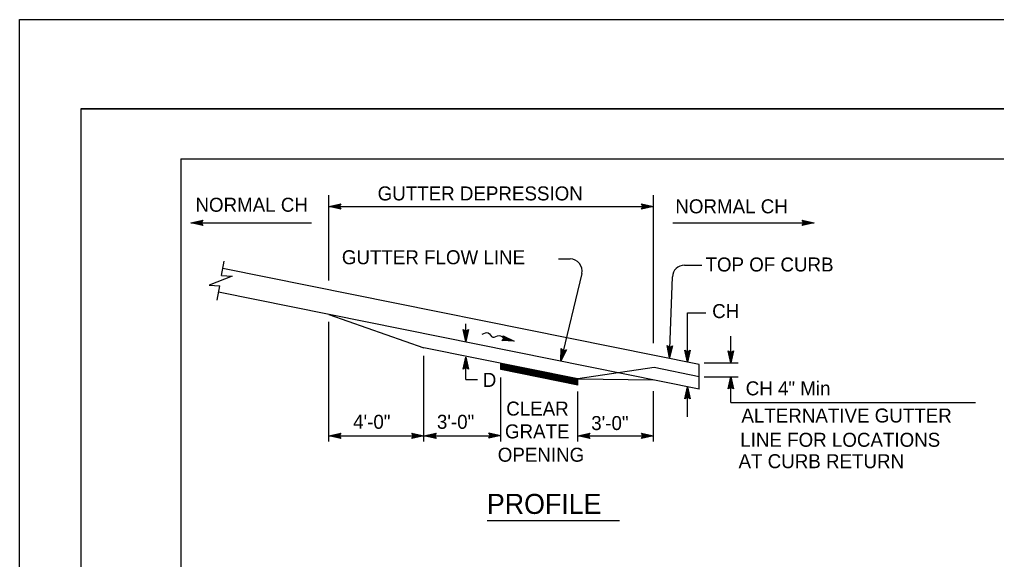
# Model space of a CAD drawing. Extents: x -894 to 866, y -476 to 714.
# Drawn here: x -894 to -406.1, y 443.8 to 713.6 of the extents above; entities that cross this region are included whole.
import ezdxf

# ---------------------------------------------------------------- set-up
doc = ezdxf.new("R2010")
doc.units = 0
for name, color, linetype in [('10 Sheet Format', 7, 'Continuous'), ('56 Stage 3 Anno', 7, 'Continuous'), ('57 Undefined', 7, 'Continuous'), ('60 Nongeo Data', 7, 'Continuous')]:
    doc.layers.add(name, color=color, linetype=linetype)

msp = doc.modelspace()

# ---------------------------------------------------------------- linework, layer by layer
at = {"layer": '10 Sheet Format'}
for p, q in [((-863.4257, 668.9615), (-863.4257, -431.0407)), ((-863.4257, 668.9615), (836.5777, 668.9615)), ((-813.4509, 643.9567), (811.5452, 643.9567)), ((-813.4509, 643.9567), (-813.4509, -406.0408))]:
    msp.add_line(p, q, dxfattribs=at)
for points in [[(-894.0439, 713.5635), (865.9554, 713.5635), (865.9554, -476.436), (-894.0439, -476.436)], [(-863.4257, -431.0407), (836.5777, -431.0407), (836.5777, 668.9615), (-863.4257, 668.9615)]]:
    msp.add_lwpolyline(points, close=True, dxfattribs=at)
at = {"layer": '56 Stage 3 Anno'}
for p, q in [((-739.5164, 583.1206), (-739.5164, 625.7331)), ((-577.3076, 551.8364), (-577.3076, 625.7331)), ((-739.5164, 620.1627), (-733.5164, 621.4926)), ((-739.5164, 620.1627), (-577.3076, 620.1627)), ((-733.5164, 618.8225), (-739.5164, 620.1627)), ((-739.5164, 620.1627), (-739.5164, 620.1627)), ((-733.7329, 619.1784), (-738.1365, 620.1619)), ((-738.1254, 620.1662), (-733.751, 621.1335)), ((-736.7534, 620.1603), (-733.9286, 620.7867)), ((-733.9668, 619.5382), (-736.7534, 620.1603)), ((-735.3723, 620.1595), (-734.1632, 620.4272)), ((-734.1428, 619.8847), (-735.3723, 620.1595)), ((-733.5164, 621.4926), (-734.3164, 620.1627)), ((-734.3164, 620.1627), (-733.5164, 618.8225)), ((-733.5164, 621.4926), (-733.5164, 621.4926)), ((-577.3076, 620.1627), (-583.308, 618.8323)), ((-582.5076, 620.1627), (-583.3076, 621.5024)), ((-583.3076, 621.5024), (-583.3076, 621.5024)), ((-583.3076, 621.5024), (-577.3076, 620.1627)), ((-583.3076, 618.8323), (-582.5076, 620.1627)), ((-583.0911, 621.1465), (-578.6876, 620.163)), ((-578.699, 620.1591), (-583.073, 619.1918)), ((-580.0706, 620.1646), (-582.8958, 619.5386)), ((-582.8576, 620.7871), (-580.0706, 620.1646)), ((-582.6813, 620.4402), (-581.4521, 620.1658)), ((-581.4521, 620.1658), (-582.6608, 619.8977)), ((-577.3076, 620.1627), (-577.3076, 620.1627)), ((-733.5164, 618.8225), (-733.5164, 618.8225)), ((-583.3076, 618.8327), (-583.3076, 618.8327)), ((-808.4315, 612.0194), (-802.4315, 613.3497)), ((-808.4315, 612.0194), (-748.1292, 612.0194)), ((-802.4315, 610.6797), (-808.4315, 612.0194)), ((-808.4315, 612.0194), (-808.4315, 612.0194)), ((-802.648, 611.0356), (-807.0515, 612.019)), ((-807.0405, 612.023), (-802.6661, 612.9903)), ((-805.6685, 612.0175), (-802.8437, 612.6438)), ((-802.8819, 611.395), (-805.6685, 612.0175)), ((-804.2874, 612.0163), (-803.0783, 612.2844)), ((-803.0578, 611.7419), (-804.2874, 612.0163)), ((-802.4315, 613.3497), (-803.2315, 612.0194)), ((-803.2315, 612.0194), (-802.4315, 610.6797)), ((-802.4315, 613.3497), (-802.4315, 613.3497)), ((-802.4315, 610.6797), (-802.4315, 610.6797)), ((-567.6903, 612.0194), (-497.1133, 612.0194)), ((-502.3133, 612.0194), (-503.1133, 613.3595)), ((-503.1133, 613.3595), (-503.1133, 613.3595)), ((-503.1133, 613.3595), (-497.1133, 612.0194)), ((-497.1133, 612.0194), (-503.1133, 610.6894)), ((-503.1133, 610.6894), (-502.3133, 612.0194)), ((-503.1133, 610.6894), (-503.1133, 610.6894)), ((-502.8968, 613.0036), (-498.4932, 612.0202)), ((-498.5043, 612.0158), (-502.8783, 611.0489)), ((-499.8759, 612.0217), (-502.7011, 611.3953)), ((-502.6629, 612.6442), (-499.8759, 612.0217)), ((-502.4869, 612.2973), (-501.2574, 612.0225)), ((-501.2574, 612.0225), (-502.4661, 611.7548)), ((-497.1133, 612.0194), (-497.1133, 612.0194)), ((-624.7729, 594.0084), (-619.0741, 594.0084)), ((-561.9404, 590.7985), (-553.29, 590.7985)), ((-613.2371, 586.6186), (-623.6009, 543.0872)), ((-569.4518, 544.5888), (-567.936, 585.023)), ((-560.3852, 542.3782), (-560.3852, 567.0395)), ((-560.3852, 567.0395), (-551.3085, 567.0395)), ((-739.5164, 502.7507), (-739.5164, 562.4659)), ((-671.0897, 552.712), (-671.0897, 561.4569)), ((-671.0897, 552.712), (-672.4197, 558.712)), ((-672.4197, 558.712), (-672.4197, 558.712)), ((-672.4197, 558.712), (-671.0897, 557.912)), ((-671.0933, 554.1029), (-672.0606, 558.477)), ((-671.0878, 555.4746), (-671.7138, 558.2998)), ((-671.0866, 556.8561), (-671.3543, 558.0647)), ((-671.0897, 557.912), (-669.75, 558.712)), ((-669.75, 558.712), (-671.0897, 552.712)), ((-670.1055, 558.4955), (-671.089, 554.0919)), ((-670.4653, 558.2616), (-671.0878, 555.4746)), ((-670.8118, 558.0852), (-671.0866, 556.8561)), ((-669.75, 558.712), (-669.75, 558.712)), ((-671.0897, 552.712), (-671.0897, 552.712)), ((-538.6802, 542.0097), (-538.6802, 555.4191)), ((-623.6009, 543.0872), (-623.5052, 549.2321)), ((-620.9076, 548.6136), (-623.6009, 543.0872)), ((-623.5052, 549.2321), (-622.3965, 548.1459)), ((-623.5048, 549.2321), (-623.5048, 549.2321)), ((-623.282, 544.4412), (-623.2099, 548.9203)), ((-621.304, 548.4852), (-623.2804, 544.4293)), ((-622.9587, 545.7742), (-622.9139, 548.6675)), ((-621.708, 548.3411), (-622.9587, 545.7742)), ((-622.6379, 547.1179), (-622.6186, 548.3561)), ((-622.0859, 548.2502), (-622.6379, 547.1179)), ((-622.3965, 548.1459), (-620.9076, 548.6136)), ((-620.9076, 548.6136), (-620.9076, 548.6136)), ((-569.4518, 544.5888), (-570.5561, 550.6344)), ((-569.4518, 544.5888), (-570.5561, 550.6344)), ((-570.5561, 550.6341), (-570.5561, 550.6341)), ((-570.5561, 550.6341), (-569.2569, 549.7848)), ((-570.5561, 550.6341), (-570.5561, 550.6341)), ((-570.5561, 550.6341), (-569.2569, 549.7848)), ((-569.4033, 545.9789), (-570.2061, 550.386)), ((-569.4033, 545.9789), (-570.2061, 550.386)), ((-569.3462, 547.3494), (-569.8659, 550.1959)), ((-569.3462, 547.3494), (-569.8659, 550.1959)), ((-569.2935, 548.7297), (-569.5159, 549.9478)), ((-569.2935, 548.7297), (-569.5159, 549.9478)), ((-567.888, 550.5341), (-569.4518, 544.5888)), ((-567.888, 550.5341), (-569.4518, 544.5888)), ((-568.2518, 550.3313), (-569.3994, 545.9675)), ((-568.2518, 550.3313), (-569.3994, 545.9675)), ((-568.6199, 550.1112), (-569.3462, 547.3494)), ((-568.6199, 550.1112), (-569.3462, 547.3494)), ((-568.973, 549.9478), (-569.2935, 548.7297)), ((-568.973, 549.9478), (-569.2935, 548.7297)), ((-569.2569, 549.7848), (-567.888, 550.5341)), ((-569.2569, 549.7848), (-567.888, 550.5341)), ((-567.888, 550.5341), (-567.888, 550.5341)), ((-567.888, 550.5341), (-567.888, 550.5341)), ((-560.3833, 542.3797), (-561.7132, 548.3797)), ((-561.7132, 548.3797), (-561.7132, 548.3797)), ((-561.7132, 548.3797), (-560.3833, 547.5797)), ((-560.3868, 543.7707), (-561.3537, 548.1451)), ((-560.3809, 545.1427), (-561.0073, 547.9675)), ((-560.3801, 546.5238), (-560.6478, 547.7329)), ((-560.3833, 547.5797), (-559.0431, 548.3797)), ((-559.0431, 548.3797), (-560.3833, 542.3797)), ((-559.399, 548.1632), (-560.3825, 543.7597)), ((-559.7585, 547.9293), (-560.3809, 545.1427)), ((-560.1053, 547.7534), (-560.3801, 546.5238)), ((-559.0431, 548.3797), (-559.0431, 548.3797)), ((-538.6802, 542.0097), (-540.0101, 548.01)), ((-540.0101, 548.0096), (-540.0101, 548.0096)), ((-540.0101, 548.0096), (-538.6802, 547.2097)), ((-538.6837, 543.401), (-539.651, 547.775)), ((-538.6778, 544.7726), (-539.3042, 547.5978)), ((-538.677, 546.1541), (-538.9447, 547.3628)), ((-538.6802, 547.2097), (-537.34, 548.0096)), ((-537.34, 548.0096), (-538.6802, 542.0097)), ((-537.6959, 547.7935), (-538.6794, 543.3896)), ((-538.0558, 547.5596), (-538.6778, 544.7726)), ((-538.4022, 547.3833), (-538.677, 546.1541)), ((-537.34, 548.0096), (-537.34, 548.0096)), ((-692.018, 502.7507), (-692.018, 545.5656)), ((-672.4295, 538.8412), (-671.0897, 544.8412)), ((-672.074, 539.0577), (-671.0901, 543.4616)), ((-671.7142, 539.2916), (-671.0917, 542.0786)), ((-671.0917, 542.0786), (-670.4657, 539.2534)), ((-671.0897, 533.7861), (-671.0897, 544.8412)), ((-671.0897, 544.8412), (-671.0897, 544.8412)), ((-671.0897, 544.8412), (-669.7594, 538.8412)), ((-671.0862, 543.4502), (-670.1189, 539.0762)), ((-623.6009, 543.0872), (-623.6009, 543.0872)), ((-569.4518, 544.5888), (-569.4518, 544.5888)), ((-569.4518, 544.5888), (-569.4518, 544.5888)), ((-560.3833, 542.3797), (-560.3833, 542.3797)), ((-552.0821, 542.0097), (-535.0971, 542.0097)), ((-538.6802, 542.0097), (-538.6802, 542.0097)), ((-671.0897, 539.6412), (-672.4295, 538.8412)), ((-672.4295, 538.8412), (-672.4295, 538.8412)), ((-671.3677, 539.4679), (-671.0929, 540.6971)), ((-671.0929, 540.6971), (-670.8252, 539.4884)), ((-669.7594, 538.8412), (-671.0897, 539.6412)), ((-669.7598, 538.8412), (-669.7598, 538.8412)), ((-671.0897, 533.7861), (-665.3067, 533.7861)), ((-653.6008, 502.7507), (-653.6008, 534.749)), ((-552.0821, 534.9762), (-535.0971, 534.9762)), ((-540.0199, 528.9762), (-538.6802, 534.9762)), ((-539.664, 529.1928), (-538.6806, 533.5963)), ((-539.3046, 529.4266), (-538.6821, 532.2136)), ((-538.6821, 532.2136), (-538.0562, 529.3884)), ((-538.6802, 522.2467), (-538.6802, 534.9762)), ((-538.6802, 534.9762), (-538.6802, 534.9762)), ((-538.6802, 534.9762), (-537.3499, 528.9762)), ((-538.6766, 533.5853), (-537.7093, 529.2113)), ((-615.1009, 502.7507), (-615.1009, 527.7636)), ((-577.3076, 502.7507), (-577.3076, 527.916)), ((-561.7242, 524.14), (-560.3841, 530.14)), ((-561.3683, 524.3565), (-560.3848, 528.7601)), ((-561.0089, 524.5904), (-560.3864, 527.377)), ((-560.3864, 527.377), (-559.76, 524.5522)), ((-560.3852, 515.1133), (-560.3852, 530.1191)), ((-560.3841, 530.14), (-560.3841, 530.14)), ((-560.3841, 530.14), (-559.0541, 524.14)), ((-560.3809, 528.7491), (-559.4136, 524.3747)), ((-538.6802, 529.7762), (-540.0199, 528.9762)), ((-540.0199, 528.9762), (-540.0199, 528.9762)), ((-538.9577, 529.603), (-538.6833, 530.8321)), ((-538.6833, 530.8321), (-538.4152, 529.6235)), ((-537.3499, 528.9762), (-538.6802, 529.7762)), ((-537.3502, 528.9762), (-537.3502, 528.9762)), ((-560.3841, 524.94), (-561.7242, 524.14)), ((-561.7242, 524.14), (-561.7242, 524.14)), ((-560.662, 524.7664), (-560.3876, 525.9959)), ((-560.3876, 525.9959), (-560.1195, 524.7869)), ((-559.0541, 524.14), (-560.3841, 524.94)), ((-559.0541, 524.14), (-559.0541, 524.14)), ((-538.6802, 522.2467), (-416.5371, 522.2467)), ((-739.5164, 505.6007), (-733.5164, 506.9306)), ((-739.5164, 505.6007), (-699.7247, 505.6007)), ((-733.5164, 504.2605), (-739.5164, 505.6007)), ((-739.5164, 505.6007), (-739.5164, 505.6007)), ((-733.7329, 504.6164), (-738.1365, 505.5999)), ((-738.1254, 505.6038), (-733.751, 506.5711)), ((-736.7534, 505.5983), (-733.9286, 506.2247)), ((-733.9668, 504.9759), (-736.7534, 505.5983)), ((-735.3723, 505.5971), (-734.1632, 505.8652)), ((-734.1428, 505.3227), (-735.3723, 505.5971)), ((-733.5164, 506.9306), (-734.3164, 505.6007)), ((-734.3164, 505.6007), (-733.5164, 504.2605)), ((-733.5164, 506.9306), (-733.5164, 506.9306)), ((-733.5164, 504.2605), (-733.5164, 504.2605)), ((-699.7247, 505.6007), (-692.018, 505.6007)), ((-697.218, 505.6007), (-698.018, 506.9404)), ((-698.018, 506.9404), (-698.018, 506.9404)), ((-698.018, 506.9404), (-692.018, 505.6007)), ((-692.018, 505.6007), (-698.018, 504.2704)), ((-698.018, 504.2704), (-697.218, 505.6007)), ((-698.018, 504.2704), (-698.018, 504.2704)), ((-697.8015, 506.5845), (-693.398, 505.6011)), ((-693.409, 505.5971), (-697.7834, 504.6298)), ((-694.781, 505.6026), (-697.6058, 504.9763)), ((-697.5676, 506.2251), (-694.781, 505.6026)), ((-697.3917, 505.8782), (-696.1621, 505.6038)), ((-696.1621, 505.6038), (-697.3712, 505.3357)), ((-692.018, 505.6007), (-686.0181, 506.9306)), ((-692.018, 505.6007), (-658.2559, 505.6007)), ((-692.018, 505.6007), (-692.018, 505.6007)), ((-686.0181, 504.2605), (-692.018, 505.6007)), ((-692.018, 505.6007), (-692.018, 505.6007)), ((-686.2346, 504.6164), (-690.6381, 505.5999)), ((-690.6271, 505.6038), (-686.2527, 506.5711)), ((-689.2555, 505.5983), (-686.4303, 506.2247)), ((-686.4685, 504.9759), (-689.2555, 505.5983)), ((-687.874, 505.5971), (-686.6649, 505.8652)), ((-686.6444, 505.3227), (-687.874, 505.5971)), ((-686.0181, 506.9306), (-686.8181, 505.6007)), ((-686.8181, 505.6007), (-686.0181, 504.2605)), ((-686.0181, 506.9306), (-686.0181, 506.9306)), ((-686.0181, 504.2605), (-686.0181, 504.2605)), ((-658.8232, 505.7546), (-659.6232, 507.0944)), ((-659.6232, 507.0944), (-659.6232, 507.0944)), ((-659.6232, 507.0944), (-653.6232, 505.7546)), ((-653.6232, 505.7546), (-659.6232, 504.4247)), ((-659.6232, 504.4247), (-658.8232, 505.7546)), ((-659.6232, 504.4247), (-659.6232, 504.4247)), ((-659.4067, 506.7389), (-655.0032, 505.7554)), ((-655.0142, 505.7511), (-659.3886, 504.7838)), ((-656.3862, 505.7566), (-659.211, 505.1306)), ((-659.1728, 506.379), (-656.3862, 505.7566)), ((-658.9969, 506.0326), (-657.7673, 505.7578)), ((-657.7673, 505.7578), (-658.9764, 505.49)), ((-658.2559, 505.7546), (-653.6232, 505.7546)), ((-653.6232, 505.7546), (-653.6232, 505.7546)), ((-615.1009, 505.6007), (-609.1009, 506.9306)), ((-615.1009, 505.6007), (-581.9403, 505.6007)), ((-609.1009, 504.2605), (-615.1009, 505.6007)), ((-615.1009, 505.6007), (-615.1009, 505.6007)), ((-609.3174, 504.6164), (-613.721, 505.5999)), ((-613.7099, 505.6038), (-609.3359, 506.5711)), ((-612.3383, 505.5983), (-609.5131, 506.2247)), ((-609.5513, 504.9759), (-612.3383, 505.5983)), ((-610.9568, 505.5971), (-609.7481, 505.8652)), ((-609.7273, 505.3227), (-610.9568, 505.5971)), ((-609.1009, 506.9306), (-609.9009, 505.6007)), ((-609.9009, 505.6007), (-609.1009, 504.2605)), ((-609.1009, 506.9306), (-609.1009, 506.9306)), ((-609.1009, 504.2605), (-609.1009, 504.2605)), ((-577.3076, 505.6007), (-583.308, 504.2704)), ((-582.5076, 505.6007), (-583.3076, 506.9404)), ((-583.3076, 506.9404), (-583.3076, 506.9404)), ((-583.3076, 506.9404), (-577.3076, 505.6007)), ((-583.3076, 504.2704), (-582.5076, 505.6007)), ((-583.3076, 504.2704), (-583.3076, 504.2704)), ((-583.0911, 506.5845), (-578.6876, 505.6011)), ((-578.699, 505.5971), (-583.073, 504.6298)), ((-580.0706, 505.6026), (-582.8958, 504.9763)), ((-582.8576, 506.2251), (-580.0706, 505.6026)), ((-582.6813, 505.8782), (-581.4521, 505.6038)), ((-581.4521, 505.6038), (-582.6608, 505.3357)), ((-581.9403, 505.6007), (-577.3076, 505.6007)), ((-577.3076, 505.6007), (-577.3076, 505.6007))]:
    msp.add_line(p, q, dxfattribs=at)
for centre, start, end in [((-619.0739, 588.0084), 346.608564, 90), ((-561.9404, 584.7984), 90, 177.852836)]:
    msp.add_arc(centre, 6, start, end, dxfattribs=at)
at = {"layer": '57 Undefined'}
msp.add_line((-660.5239, 463.2559), (-594.2912, 463.2559), dxfattribs=at)
at = {"layer": '60 Nongeo Data'}
for p, q in [((-793.1635, 585.6737), (-791.9104, 592.7812)), ((-554.5565, 541.2128), (-792.5391, 589.2151)), ((-795.3281, 573.397), (-794.0749, 580.5045)), ((-554.5565, 528.9711), (-794.6234, 577.3938)), ((-739.5164, 566.1868), (-692.018, 549.5407)), ((-653.0847, 553.2199), (-652.0012, 554.1718)), ((-646.9784, 552.8262), (-653.0847, 553.2199)), ((-653.0847, 553.2199), (-653.0847, 553.2199)), ((-648.4559, 553.2218), (-652.752, 553.499)), ((-652.4634, 555.538), (-646.9784, 552.8262)), ((-652.0012, 554.1718), (-652.4634, 555.538)), ((-649.9335, 553.6175), (-652.439, 553.7793)), ((-652.3276, 555.136), (-648.4559, 553.2218)), ((-652.1918, 554.734), (-649.9335, 553.6179)), ((-651.411, 554.0136), (-652.1071, 554.0585)), ((-652.0555, 554.3325), (-651.411, 554.0136)), ((-652.0012, 554.1718), (-652.0012, 554.1718)), ((-646.9784, 552.8262), (-646.9784, 552.8262)), ((-615.1009, 534.0262), (-692.018, 549.5407)), ((-653.6008, 538.7313), (-653.6008, 541.7648)), ((-615.1056, 533.9254), (-653.5961, 541.6888)), ((-615.1032, 533.8227), (-653.6032, 541.5884)), ((-615.1088, 533.7219), (-653.6032, 541.4864)), ((-615.1115, 533.6203), (-653.6032, 541.3845)), ((-615.1056, 533.5172), (-653.6032, 541.2821)), ((-615.1143, 533.4168), (-653.6032, 541.1801)), ((-615.1017, 533.3124), (-653.6032, 541.0782)), ((-615.0993, 533.2101), (-653.6032, 540.9762)), ((-615.1072, 533.1093), (-653.6032, 540.8742)), ((-615.1127, 533.0085), (-653.6032, 540.7723)), ((-615.1025, 532.9046), (-653.6032, 540.6703)), ((-615.1103, 532.8042), (-653.6032, 540.5683)), ((-615.108, 532.7014), (-653.6032, 540.466)), ((-615.1099, 532.5998), (-653.6032, 540.364)), ((-615.1076, 532.4975), (-653.6032, 540.262)), ((-615.1032, 532.3947), (-653.6032, 540.1601)), ((-615.0977, 532.2912), (-653.6032, 540.0581)), ((-615.1107, 532.192), (-653.6032, 539.9561)), ((-615.1107, 532.09), (-653.6032, 539.8542)), ((-615.1076, 531.9876), (-653.6032, 539.7522)), ((-615.1103, 531.8861), (-653.6032, 539.6498)), ((-615.1166, 531.7853), (-653.6032, 539.5479)), ((-615.1202, 531.6837), (-653.6032, 539.4459)), ((-615.1025, 531.5782), (-653.6032, 539.3439)), ((-615.0958, 531.475), (-653.6032, 539.2419)), ((-615.0993, 531.3739), (-653.6032, 539.14)), ((-615.1088, 531.2735), (-653.6032, 539.038)), ((-615.1076, 531.1711), (-653.6032, 538.936)), ((-615.0973, 531.0672), (-653.6032, 538.8341)), ((-615.1009, 530.966), (-653.6008, 538.7313)), ((-577.0825, 539.6356), (-615.1009, 534.0262)), ((-554.5486, 535.0904), (-577.0825, 539.6356)), ((-554.5565, 528.9711), (-554.5565, 541.2128)), ((-615.1009, 534.0262), (-577.3076, 533.5191)), ((-615.1009, 530.966), (-615.1009, 534.0262))]:
    msp.add_line(p, q, dxfattribs=at)
msp.add_lwpolyline([(-793.1635, 585.6737), (-787.8805, 585.4084), (-799.358, 580.7698), (-794.0749, 580.5045)], dxfattribs=at)
msp.add_spline([(-663.0264, 556.2978), (-659.9079, 557.1187), (-657.6173, 554.8486), (-654.4988, 555.6691), (-652.0012, 554.1718)], degree=3, dxfattribs=at)

# ---------------------------------------------------------------- texts
at = {"layer": '57 Undefined'}
for s, height, p in [('GUTTER DEPRESSION', 7, (-715.1727, 623.1863)), ('NORMAL CH', 7, (-806.1773, 617.5222)), ('NORMAL CH', 7, (-566.4611, 616.7395)), ('GUTTER FLOW LINE', 7, (-733.0464, 591.3017)), ('TOP OF CURB', 7, (-551.4081, 587.684)), ('CH', 7, (-548.0742, 564.399)), ('D', 7, (-662.6543, 530.0294)), ('CH 4" Min', 7, (-531.314, 525.7999)), ('CLEAR', 7, (-650.9462, 515.6814)), ('ALTERNATIVE GUTTER', 7, (-533.4577, 512.2255)), ('4\'-0"', 7, (-727.4109, 509.0837)), ('3\'-0"', 7, (-685.5519, 509.0837)), ('3\'-0"', 7, (-608.4751, 508.4633)), ('GRATE', 7, (-651.5682, 504.2927)), ('LINE FOR LOCATIONS', 7, (-534.0353, 500.0952)), ('OPENING', 7, (-655.161, 492.635)), ('AT CURB RETURN', 7, (-534.9014, 489.4094)), ('PROFILE', 10, (-660.5846, 466.5645))]:
    msp.add_text(s, height=height, dxfattribs=at).set_placement(p)

doc.saveas('drawing.dxf')
